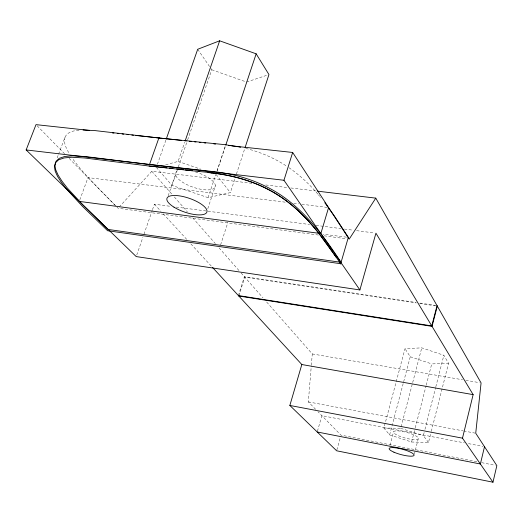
<?xml version="1.0" encoding="UTF-8"?>
<svg xmlns="http://www.w3.org/2000/svg" width="523" height="523" viewBox="0 0 523 523"><rect width="100%" height="100%" fill="white"/><g stroke="black" fill="none" stroke-linecap="round" stroke-linejoin="round"><path stroke-width="0.39" stroke-dasharray="2.62 1.96" d="M315.657 409.352L308.335 401.899L311.27 366.133M311.342 365.322L312.277 353.94L266.207 301.51M431.298 431.403L448.551 363.289L443.857 355.274L421.76 347.854L404.992 348.704L383.895 428.004L389.628 434.894L411.594 442.013L428.487 442.497L431.096 432.201M414.393 453.931L415.17 450.898M415.367 450.14L418.276 438.771A12.866 2.922 15 0 0 401.272 431.246A12.866 2.922 15 0 0 398.284 435.672A12.866 2.922 15 0 0 418.276 438.771M428.487 442.497L423.355 435.659L424.16 432.508M424.964 429.35L435.62 387.582M435.816 386.798L443.857 355.274M411.594 442.013L415.053 428.605M415.255 427.814L426.036 386M426.238 385.216L431.73 363.916L448.551 363.289M383.895 428.004L400.716 428.291L421.76 347.854M390.001 445.354L393.584 431.737M389.628 434.894L410.261 356.738L404.992 348.704M336.845 449.996L340.316 437.47M317.448 431.207L321.854 415.661L464.47 442.87M238.403 295.573L244.372 276.66L416.079 302.49M238.821 296.025L244.777 277.125L416.36 302.961M220.608 244.836L227.891 222.419M156.344 167.353L171.982 185.39L208.089 197.668L230.362 192.614L234.932 178.631M236.455 173.976L244.836 148.349M208.089 197.668L215.783 174.545M217.065 170.688L225.276 146.028M217.065 171.322L225.55 145.812M207.801 208.697L215.424 185.711M171.982 185.39L177.284 169.975M178.343 166.889L187.365 140.68M187.626 139.909L211.763 69.755L210.403 67.774M165.66 164.804L178.082 161.411L184.704 142.204M168.164 195.818L175.519 174.447M136.745 255.047L142.897 237.331M143.962 234.252L152.252 210.383M152.52 209.612L154.39 204.218L170.563 206.337M157.416 164.287L166.013 139.752M79.797 199.904L88.014 177.598L286.473 202.323M57.151 157.946L58.275 154.971M58.556 154.233L65.042 137.15C67.487 131.489 74.547 130.541 79.973 130.096M65.042 137.15C63.126 143.21 66.709 149.218 69.657 154.298M119.218 207.062L151.788 171.302L252.06 183.318M246.555 82.052L267.41 75.083M346.481 237.167L322.913 234.186M265.808 184.965L287.643 187.58M290.873 187.966L316.755 191.065M293.763 203.231L298.62 203.839M301.863 204.238L326.973 207.37M176.225 207.075L309.636 224.511M316.101 225.361L341.166 228.636M344.402 229.061L353.3 230.218M356.529 230.643L374.318 232.97M318.481 235.043L118.133 208.259L116.995 207.101M324.136 235.801L346.756 238.821M420.106 303.098L435.424 305.399M419.583 303.445L435.692 305.87M312.277 353.94L462.587 379.757M465.803 380.306L479.467 382.653M308.335 401.899L462.914 430.834M463.711 430.985L474.93 433.09M468.477 443.635L482.899 446.387M476.865 461.717L340.963 435.116L317.912 411.647M481.663 462.659L495.248 465.32M245.764 148.401C260.356 152.043 274.392 158.044 286.944 166.353M400.716 428.291L423.355 435.659M410.261 356.738L431.73 363.916M178.082 161.411L200.858 169.21M211.763 69.755L245.803 81.784M288.938 167.687C299.967 175.238 309.747 184.514 318.357 194.706M115.001 205.297C100.338 190.019 84.648 175.453 72.226 158.188M37.14 125.801L64.577 153.736M69.154 158.391L116.426 206.52M154.39 204.218L161.025 211.429M163.235 213.835L187.005 239.678M190.869 243.888L211.874 266.723M151.788 171.302L172.244 194.576M174.394 197.027L187.312 211.73M192.699 217.856L215.306 243.581M219.072 247.869L238.985 270.535M241.142 272.986L262.991 297.855M318.474 194.844L319.71 196.321M320.645 197.459L320.972 197.857M216.038 174.414L230.362 192.614M197.701 49.273L209.952 67.114M195.419 171.923A20.972 7.629 19.2 0 1 215.077 187.26A20.972 7.629 19.2 0 1 188.123 185.22A20.972 7.629 19.2 0 1 178.605 170.655"/><path stroke-width="0.78" d="M212.43 267.325L301.823 364.531L289.847 405.456L336.629 450.78L492.973 482.199L496.85 465.633L475.727 433.234L481.075 382.928L375.782 198.139L317.559 191.163M484.501 446.688L480.375 463.999L317.232 431.985M492.973 482.199L462.489 438.163L473.138 394.63L375.939 233.18L359.889 289.945L136.209 256.584L26.15 149.938L35.995 124.637L89.603 130.449M437.306 306.112L432.037 326.359L238.821 296.025M437.038 305.641L431.763 325.901L238.403 295.573M341.081 262.311C321.737 232.964 299.457 203.107 267.175 187.11C250.04 178.31 231.114 173.368 211.998 171.446L151.997 164.81A13.212 4.805 20.2 0 1 150.206 164.608L148.905 164.451A13.206 4.799 20.2 0 1 147.107 164.235L85.242 156.54L72.429 155.789L64.669 156.495L59.217 158.345L55.974 161.346L54.941 165.543L55.758 169.897L58.079 175.048L61.923 181.089L67.375 188.103L82.974 205.049L108.098 229.447L341.081 262.311L348.351 237.298L334.491 216.176L324.822 202.741M328.594 207.572L320.854 233.552L79.248 201.388M359.889 289.945L283.963 180.265L292.664 152.461L231.741 145.858M245.091 147.571L268.953 74.567L256.152 53.817L219.653 40.801L197.701 49.273L166.281 138.981M225.812 145.041L256.152 53.817M185.234 140.667L219.653 40.801M149.526 164.497L158.887 137.941L159.554 138.039M375.782 198.139L349.181 239.148L292.664 152.461M83.052 129.979L95.127 130.613L156.475 137.706A13.108 5.034 20.5 0 0 158.273 137.909L158.887 137.941M152.213 166.36L151.474 166.307A13.219 4.792 20.1 0 1 149.676 166.098L148.382 165.941A13.212 4.785 20.2 0 1 146.584 165.726L84.7 157.998L71.886 157.24L64.126 157.933L58.674 159.777L55.431 162.771L54.405 166.902L55.209 171.237L57.523 176.375L61.368 182.403L66.767 189.346L82.373 206.265L107.633 230.735L340.676 263.716L339.76 262.396M152.337 166.373L152.709 166.406M152.84 166.412L154.344 166.556M154.599 166.576L156.88 166.804M157.266 166.844L159.567 167.079M160.587 167.183L163.418 167.484M112.347 132.914L113.968 133.09M117.217 133.443L118.845 133.62M122.094 133.973L123.716 134.143M126.965 134.496L128.593 134.673M131.842 135.026L133.463 135.202M135.902 135.464L181.383 140.399M184.632 140.752L186.26 140.922M189.509 141.275L191.13 141.452M194.379 141.805L196.007 141.981M199.256 142.334L200.878 142.511M204.127 142.864L205.755 143.041M213.874 143.917L215.502 144.093M228.492 145.505L230.12 145.682M164.837 167.641L167.033 167.883M169.622 168.164L172.871 168.524M176.519 168.936L183.331 169.707M185.037 169.903L192.294 170.74M199.636 171.59L149.003 165.987M211.625 172.989C243.868 175.983 275.471 188.901 298.993 211.442M26.15 149.938L283.963 180.265M198.263 171.433C226.603 173.747 255.381 179.958 279.347 195.981C295.521 206.598 309.165 220.601 320.88 235.906L323.384 239.214M208.004 172.564L209.612 172.753M210.011 172.799L211.488 172.976M301.823 364.531L473.138 394.63M289.847 405.456L462.489 438.163M239.129 146.898L224.681 144.642L161.346 138.235A13.114 5.047 20.4 0 1 159.561 138.046M239.273 146.924L240.704 147.225M299.143 211.58L308.622 221.203L317.853 232.042M318.102 232.356L336.171 257.198M323.652 239.573L328.424 246.117M328.889 246.771L332.713 252.217M333.681 253.603L340.957 264.128M393.963 452.192A12.925 2.772 15.1 0 0 414.007 455.448A12.925 2.772 15.1 0 0 396.892 448.028A12.925 2.772 15.1 0 0 393.963 452.192M173.996 207.16A21.123 7.263 19 0 0 206.735 212.436A21.123 7.263 19 0 0 180.062 195.968A21.123 7.263 19 0 0 173.996 207.16"/></g></svg>
